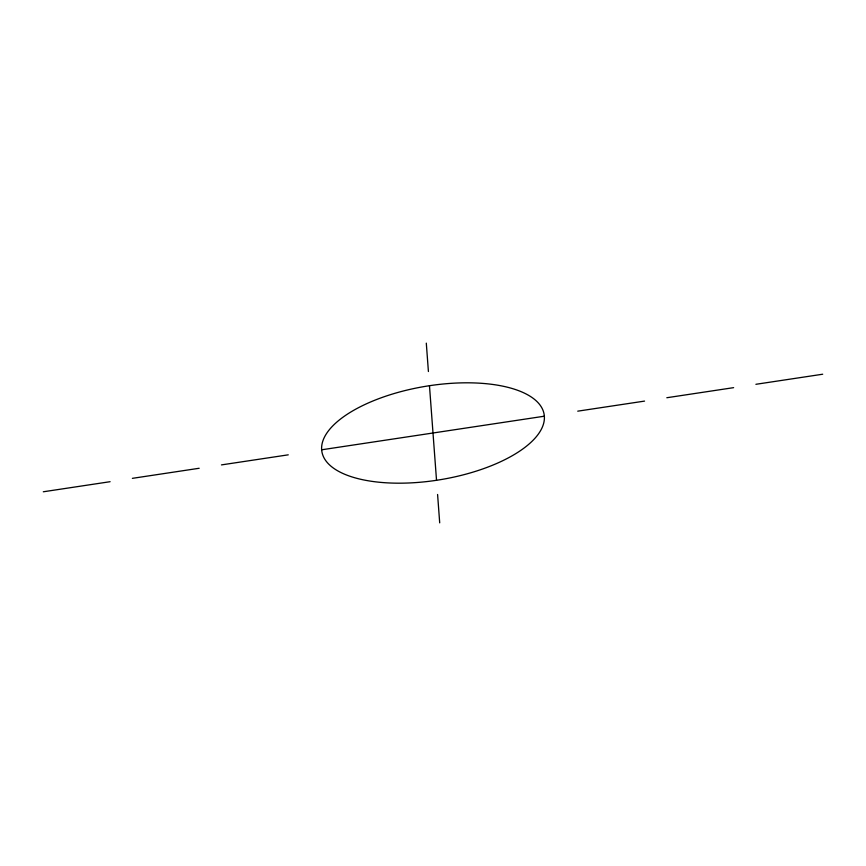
<?xml version="1.0" encoding="UTF-8"?>
<svg xmlns="http://www.w3.org/2000/svg" width="866" height="866" viewBox="0 0 866 866"><rect width="100%" height="100%" fill="white"/><g stroke="black" fill="none" stroke-linecap="round" stroke-linejoin="round"><path stroke-width="1.3" d="M43.3 491.78L110.101 481.702M132.379 478.346L199.18 468.268M221.447 464.901L288.259 454.834M321.654 449.79L544.346 416.21A112.667 47.262 -9.5 0 0 374.274 400.438A112.667 47.262 -9.5 0 0 380.38 482.351A112.667 47.262 -9.5 0 0 544.346 416.21M577.741 411.166L644.553 401.099M666.82 397.732L733.621 387.654M755.899 384.298L822.7 374.22M426.299 343.142L428.41 371.525M429.471 385.706L436.529 480.294M437.59 494.475L439.701 522.858"/></g></svg>
